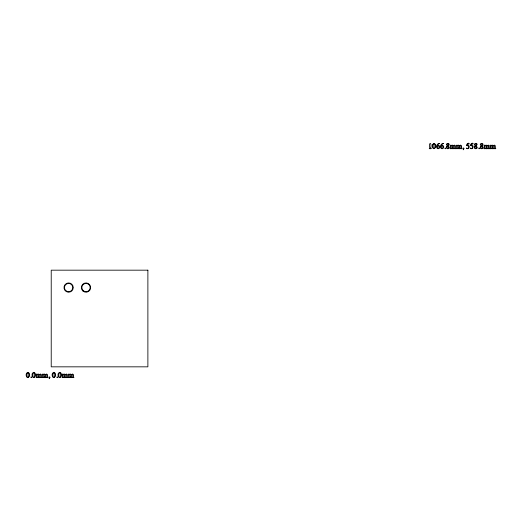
<?xml version="1.0" encoding="UTF-8"?>
<svg xmlns="http://www.w3.org/2000/svg" width="522" height="522" viewBox="0 0 522 522"><rect width="100%" height="100%" fill="white"/><g stroke="black" fill="none" stroke-linecap="round" stroke-linejoin="round"><path stroke-width="0.78" d="M26.987 373.589L26.987 376.473L27.907 377.452L28.684 376.832L28.769 373.556L27.881 372.519L26.987 373.589M32.879 373.589L32.879 376.473L33.806 377.452L34.576 376.832L34.661 373.556L33.773 372.519L32.879 373.589M52.957 373.589L52.963 376.473L53.883 377.452L54.653 376.832L54.738 373.556L53.851 372.519L52.957 373.589M58.849 373.589L58.855 376.473L59.776 377.452L60.545 376.832L60.63 373.556L59.743 372.519L58.849 373.589M433.149 144.679L433.156 147.569L434.076 148.542L434.846 147.928L434.93 144.653L434.043 143.615L433.149 144.679M38.654 376.675L38.55 377.315C36.729 377.771 41.199 377.771 39.385 377.321L39.274 374.881L40.122 374.411L40.677 374.724L40.651 377.347C38.902 377.739 43.241 377.739 41.506 377.36L41.271 374.502L40.442 374L39.202 374.666L38.374 374L37.147 374.613C37.786 373.302 35.065 374.659 36.455 374.594L36.377 377.393C34.733 377.726 39.039 377.713 37.277 377.373L37.179 374.874L37.577 374.542L38.576 374.789L38.654 376.675M44.761 376.675L44.664 377.315C42.843 377.771 47.313 377.771 45.499 377.321L45.388 374.881L46.23 374.411L46.791 374.724L46.765 377.347C45.016 377.739 49.349 377.739 47.619 377.36L47.378 374.502L46.556 374L45.316 374.666L44.481 374L43.261 374.613C43.894 373.302 41.173 374.659 42.569 374.594L42.491 377.393C40.846 377.726 45.146 377.713 43.391 377.373L43.287 374.874L43.691 374.542L44.683 374.789L44.761 376.675M64.624 376.675L64.519 377.315C62.705 377.771 67.168 377.771 65.354 377.321L65.25 374.881L66.092 374.411L66.646 374.724L66.62 377.347C64.872 377.739 69.211 377.739 67.475 377.36L67.24 374.502L66.411 374L65.172 374.666L64.343 374L63.116 374.613C63.756 373.302 61.035 374.659 62.425 374.594L62.346 377.393C60.702 377.726 65.009 377.713 63.253 377.373L63.149 374.874L63.547 374.542L64.545 374.789L64.624 376.675M70.731 376.675L70.633 377.315C68.813 377.771 73.282 377.771 71.468 377.321L71.357 374.881L72.199 374.411L72.76 374.724L72.734 377.347C70.985 377.739 75.325 377.739 73.589 377.36L73.348 374.502L72.525 374L71.286 374.666L70.45 374L69.23 374.613C69.87 373.302 67.149 374.659 68.539 374.594L68.46 377.393C66.816 377.726 71.116 377.713 69.361 377.373L69.263 374.874L69.661 374.542L70.659 374.789L70.731 376.675M452.672 147.772L452.574 148.411C450.754 148.868 455.223 148.861 453.403 148.411L453.298 145.977L454.14 145.507L454.695 145.821L454.669 148.444C452.92 148.835 457.259 148.829 455.53 148.457L455.288 145.599L454.46 145.096L453.226 145.762L452.391 145.096L451.165 145.703C451.804 144.398 449.083 145.755 450.473 145.684L450.395 148.489C448.75 148.816 453.057 148.809 451.302 148.47L451.197 145.971L451.595 145.631L452.594 145.879L452.672 147.772M458.779 147.772L458.681 148.411C456.861 148.868 461.331 148.861 459.517 148.411L459.406 145.977L460.254 145.507L460.809 145.821L460.782 148.444C459.034 148.835 463.373 148.829 461.637 148.457L461.396 145.599L460.574 145.096L459.334 145.762L458.505 145.096L457.279 145.703C457.918 144.411 455.191 145.755 456.587 145.684L456.509 148.489C454.864 148.816 459.164 148.809 457.409 148.47L457.311 145.971L457.709 145.631L458.707 145.879L458.779 147.772M486.497 147.772L486.4 148.411C484.579 148.868 489.049 148.861 487.235 148.411L487.124 145.977L487.966 145.507L488.52 145.821L488.501 148.444C486.752 148.835 491.085 148.829 489.355 148.457L489.114 145.599L488.292 145.096L487.052 145.762L486.217 145.096L484.997 145.703C485.63 144.411 482.909 145.755 484.299 145.684L484.22 148.489C482.576 148.816 486.882 148.809 485.127 148.47L485.023 145.971L485.421 145.631L486.419 145.879L486.497 147.772M492.611 147.772L492.507 148.411C490.687 148.868 495.156 148.861 493.342 148.411L493.231 145.977L494.08 145.507L494.634 145.821L494.608 148.444C492.859 148.835 497.198 148.829 495.463 148.457L495.228 145.599L494.399 145.096L493.159 145.762L492.331 145.096L491.104 145.703C491.744 144.411 489.016 145.755 490.412 145.684L490.334 148.489C488.69 148.816 492.996 148.809 491.235 148.47L491.137 145.971L491.535 145.631L492.533 145.879L492.611 147.772M29.656 374.953L29.421 376.395L27.862 377.667L26.622 376.975L26.1 374.985L26.446 373.282L27.901 372.31L29.271 373.237L29.656 374.953M35.548 374.953L35.313 376.395L33.754 377.667L32.514 376.975L31.992 374.985L32.344 373.282L33.793 372.31L35.163 373.237L35.548 374.953M55.626 374.953L55.391 376.395L53.838 377.667L52.591 376.975L52.069 374.985L52.422 373.282L53.87 372.31L55.241 373.237L55.626 374.953M61.518 374.953L61.283 376.395L59.73 377.667L58.484 376.975L57.962 374.985L58.314 373.282L59.762 372.31L61.133 373.237L61.518 374.953M435.818 146.049L435.583 147.491L434.03 148.757L432.784 148.072L432.262 146.082L432.614 144.379L434.063 143.406L435.433 144.333L435.818 146.049M437.234 146.023L437.384 147.935L438.226 148.535L438.891 148.15L438.937 146.33L438.023 145.671L437.234 146.023M441.162 146.023L441.312 147.935L442.154 148.535L442.819 148.15L442.865 146.33L441.951 145.671L441.162 146.023M447.106 146.773L447.23 148.248L448.587 148.313L448.574 147.021L447.589 146.232L447.106 146.773M475.046 146.773L475.164 148.248L476.521 148.313L476.508 147.021L475.522 146.232L475.046 146.773M480.938 146.773L481.056 148.248L482.413 148.313L482.4 147.021L481.414 146.232L480.938 146.773M466.531 145.364L467.771 145.703L468.828 147.132L468.502 148.091L467.725 148.476L466.609 147.987L466.27 148.274L467.262 148.77L468.789 148.202L469.252 146.069L467.112 144.777L467.438 144.105C469.754 144.796 470.048 142.389 467.386 143.491L466.544 145.325M470.459 145.364L471.699 145.703L472.756 147.132L472.43 148.091L471.653 148.476L470.537 147.987L470.198 148.274L471.19 148.77L472.717 148.202L473.18 146.069L471.04 144.777L471.366 144.105C473.682 144.796 473.976 142.389 471.314 143.491L470.472 145.325M429.939 147.994L429.795 148.444C427.459 148.829 433.045 148.79 430.767 148.483C432.079 140.705 428.06 142.891 429.939 147.994M448.705 144.483L447.967 145.625L446.989 144.372L447.798 143.609L448.705 144.483M476.638 144.483L475.901 145.625L474.922 144.372L475.731 143.609L476.638 144.483M482.53 144.483L481.793 145.625L480.814 144.372L481.623 143.609L482.53 144.483M49.694 377.706L49.114 378.711L50.001 377.51L49.805 376.982L49.009 376.936L49.035 377.543L49.694 377.706M463.712 148.803L463.138 149.807L464.019 148.607L463.83 148.078L463.027 148.033L463.053 148.639L463.712 148.803M439.798 146.943L439.348 148.209L438.173 148.77L436.947 148.137L436.392 146.454L437.462 144.131C442.571 142.499 437.175 143.602 437.332 145.651L438.356 145.312L439.38 145.736L439.798 146.943M443.726 146.943L443.276 148.209L442.101 148.77L440.875 148.137L440.32 146.454L441.39 144.131C446.499 142.499 441.103 143.602 441.26 145.651L442.284 145.312L443.308 145.736L443.726 146.943M446.669 146.649L446.362 147.511L446.806 148.424L447.883 148.77L448.992 148.392L449.409 147.465L448.196 145.782L449.259 144.503L448.894 143.733L447.915 143.393L446.825 143.746L446.401 144.607L447.38 146.069L446.669 146.649M474.609 146.649L474.296 147.511L474.739 148.424L475.816 148.77L476.932 148.392L477.343 147.465L476.129 145.782L477.193 144.503L476.834 143.733L475.849 143.393L474.759 143.746L474.335 144.607L475.314 146.069L474.609 146.649M480.501 146.649L480.188 147.511L480.632 148.424L481.708 148.77L482.824 148.392L483.235 147.465L482.021 145.782L483.085 144.503L482.726 143.733L481.741 143.393L480.651 143.746L480.227 144.607L481.206 146.069L480.501 146.649M31.672 377.243L31.242 377.68L30.805 377.243L31.242 376.812L31.672 377.243M57.642 377.243L57.211 377.68L56.774 377.243L57.211 376.812L57.642 377.243M445.69 148.339L445.259 148.777L444.822 148.339L445.259 147.909L445.69 148.339M479.522 148.339L479.085 148.777L478.648 148.339L479.085 147.909L479.522 148.339M147.883 270.174L51.221 270.174L51.221 366.836L147.883 366.836L147.883 270.174M66.281 291.576A4.639 4.639 0 0 0 73.263 287.602A4.639 4.639 0 0 0 66.327 283.544A4.639 4.639 0 0 0 66.281 291.576M83.122 291.198A4.639 4.639 0 0 0 90.606 288.274A4.639 4.639 0 0 0 84.329 283.25A4.639 4.639 0 0 0 83.122 291.198M66.522 291.159A4.15 4.15 0 0 0 72.773 287.596A4.15 4.15 0 0 0 66.562 283.968A4.15 4.15 0 0 0 66.522 291.159M83.429 290.819A4.15 4.15 0 0 0 90.123 288.196A4.15 4.15 0 0 0 84.505 283.707A4.15 4.15 0 0 0 83.429 290.819"/></g></svg>
